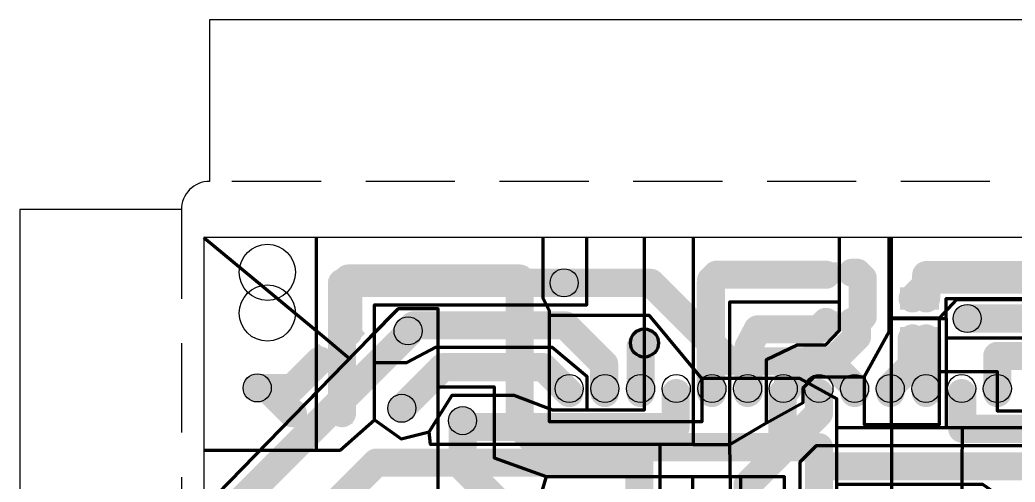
# Model space of a CAD drawing. Header units: millimetres. Extents: x -144 to 627, y 3 to 301.
# Drawn here: x 2.4 to 73.2, y 268.2 to 301.1 of the extents above; entities that cross this region are included whole.
import ezdxf

# ---------------------------------------------------------------- set-up
doc = ezdxf.new("R2010")
doc.units = ezdxf.units.MM
doc.linetypes.add('HIDDEN', pattern=[9.525, 6.35, -3.175])
for name, color, linetype in [('bends', 8, 'HIDDEN'), ('cuts', 31, 'Continuous'), ('pcb-bottom', 151, 'Continuous'), ('pcb-cuts', 211, 'Continuous'), ('pcb-top', 11, 'Continuous')]:
    doc.layers.add(name, color=color, linetype=linetype)
doc.layers.add('toolpath-pcb-bottom', color=155, linetype='Continuous', lineweight=200)
doc.layers.add('toolpath-pcb-top', color=15, linetype='Continuous', lineweight=200)

# ---------------------------------------------------------------- blocks, each defined once
blk = doc.blocks.new('RECT')
blk.add_solid([(-0.5, -0.5), (0.5, -0.5), (-0.5, 0.5), (0.5, 0.5)])

msp = doc.modelspace()

# ---------------------------------------------------------------- linework, layer by layer
at = {"layer": 'bends'}
for p, q in [((157.15, 289.625), (15.85, 289.625)), ((13.85, 287.625), (13.85, 264.425))]:
    msp.add_line(p, q, dxfattribs=at)
at = {"layer": 'cuts'}
msp.add_lwpolyline([(157.15, 289.625), (157.15, 301.125), (15.85, 301.125), (15.85, 289.625, 0.414214), (13.85, 287.625), (2.35, 287.625), (2.35, 264.425), (13.85, 264.425), (13.85, 254.525), (9.85, 254.525), (9.85, 160.725), (13.85, 160.725, 0.414214), (15.85, 158.725), (15.85, 154.725), (157.15, 154.725), (157.15, 158.725, 0.414214), (159.15, 160.725), (163.15, 160.725), (163.15, 254.525), (159.15, 254.525), (159.15, 287.625, 0.414214)], format="xyb", close=True, dxfattribs=at)
msp.add_circle((19.97, 283.155), 2, dxfattribs=at)
at = {"layer": 'pcb-bottom', "const_width": 2}
for points in [[(25.731, 278.88), (25.731, 282.715)], [(37.94, 282.715), (25.731, 282.715)], [(37.94, 272.165), (37.94, 282.715)], [(89.75, 282.957), (66.881, 282.957)], [(66.881, 282.957), (66.881, 281.297)], [(47.27, 282.405), (41.1, 282.405)], [(52.85, 276.825), (47.27, 282.405)], [(85.71, 279.865), (69.8, 279.865)], [(29.99, 278.985), (29.99, 278.785)], [(29.99, 278.785), (17.26, 266.055)], [(66.881, 278.453), (66.95, 278.384)], [(66.95, 274.625), (66.95, 278.384)], [(46.545, 277.85), (46.82, 278.125)], [(46.545, 274.56), (46.545, 277.85)], [(23.65, 276.825), (21.75, 274.925)], [(23.65, 276.825), (23.72, 276.87)], [(59.95, 276.825), (52.85, 276.825)], [(61.75, 275.025), (59.95, 276.825)], [(71.945, 274.56), (71.945, 277.205)], [(71.945, 277.205), (84.19, 277.205)], [(21.75, 274.925), (19.25, 274.925)], [(61.75, 274.625), (61.75, 275.025)], [(56.65, 274.525), (56.705, 274.56)], [(56.65, 270.705), (56.65, 274.525)], [(61.75, 274.625), (61.785, 274.56)], [(66.95, 274.625), (66.865, 274.56)], [(33.87, 272.595), (33.87, 269.315)], [(39.4, 270.705), (37.94, 272.165)], [(56.65, 270.705), (39.4, 270.705)], [(56.65, 270.705), (59.245, 270.705)], [(59.245, 270.705), (59.245, 266.94)], [(37.39, 265.795), (33.87, 269.315)]]:
    msp.add_lwpolyline(points, dxfattribs=at)
at = {"layer": 'pcb-bottom', "const_width": 1}
for points in [[(26.231, 282.715, 1), (25.231, 282.715)], [(25.731, 283.215, 1), (25.731, 282.215)], [(38.44, 282.715, 1), (37.44, 282.715)], [(37.94, 282.215, 1), (37.94, 283.215)], [(66.881, 283.457, 1), (66.881, 282.457)], [(67.381, 282.957, 1), (66.381, 282.957)], [(41.1, 282.905, 1), (41.1, 281.905)], [(47.624, 282.759, 1), (46.916, 282.051)], [(47.27, 281.905, 1), (47.27, 282.905)], [(66.381, 281.297, 1), (67.381, 281.297)], [(69.8, 280.365, 1), (69.8, 279.365)], [(30.49, 278.985, 1), (29.49, 278.985)], [(25.231, 278.88, 1), (26.231, 278.88)], [(29.49, 278.785, 1), (30.49, 278.785)], [(30.344, 278.431, 1), (29.636, 279.139)], [(67.235, 278.807, 1), (66.528, 278.099)], [(67.45, 278.384, 1), (66.45, 278.384)], [(66.596, 278.031, 1), (67.304, 278.738)], [(47.045, 277.85, 1), (46.045, 277.85)], [(46.191, 278.204, 1), (46.899, 277.496)], [(47.174, 277.771, 1), (46.466, 278.479)], [(24.004, 276.471, 1), (23.296, 277.179)], [(23.989, 276.448, 1), (23.45, 277.291)], [(52.85, 277.325, 1), (52.85, 276.325)], [(60.304, 277.179, 1), (59.596, 276.471)], [(59.95, 276.325, 1), (59.95, 277.325)], [(72.445, 277.205, 1), (71.445, 277.205)], [(71.945, 277.705, 1), (71.945, 276.705)], [(23.38, 277.246, 1), (23.92, 276.404)], [(52.496, 276.471, 1), (53.204, 277.179)], [(19.25, 275.425, 1), (19.25, 274.425)], [(21.396, 275.279, 1), (22.104, 274.571)], [(21.75, 274.425, 1), (21.75, 275.425)], [(62.25, 275.025, 1), (61.25, 275.025)], [(61.396, 274.671, 1), (62.104, 275.379)], [(46.045, 274.56, 1), (47.045, 274.56)], [(57.15, 274.525, 1), (56.15, 274.525)], [(56.382, 274.947, 1), (56.918, 274.103)], [(56.973, 274.138, 1), (56.437, 274.982)], [(62.19, 274.862, 1), (61.31, 274.388)], [(61.25, 274.625, 1), (62.25, 274.625)], [(61.345, 274.323, 1), (62.225, 274.797)], [(66.561, 274.957, 1), (67.169, 274.163)], [(66.45, 274.625, 1), (67.45, 274.625)], [(67.254, 274.228, 1), (66.646, 275.022)], [(71.445, 274.56, 1), (72.445, 274.56)], [(34.37, 272.595, 1), (33.37, 272.595)], [(38.294, 272.519, 1), (37.586, 271.811)], [(37.44, 272.165, 1), (38.44, 272.165)], [(39.4, 271.205, 1), (39.4, 270.205)], [(39.046, 270.351, 1), (39.754, 271.059)], [(56.65, 271.205, 1), (56.65, 270.205)], [(56.65, 270.205, 1), (56.65, 271.205)], [(59.745, 270.705, 1), (58.745, 270.705)], [(59.245, 270.205, 1), (59.245, 271.205)], [(56.15, 270.705, 1), (57.15, 270.705)], [(34.224, 269.669, 1), (33.516, 268.961)], [(33.37, 269.315, 1), (34.37, 269.315)]]:
    msp.add_lwpolyline(points, format="xyb", dxfattribs=at)
at = {"layer": 'pcb-cuts'}
msp.add_lwpolyline([(156.75, 259.715), (155.15, 259.715), (155.15, 277.715), (156.75, 277.715), (156.75, 285.625), (15.45, 285.625), (15.45, 160.625), (156.75, 160.625)], close=True, dxfattribs=at)
for centre, radius in [((41.1, 282.405), 1), ((19.97, 280.255), 2), ((69.8, 279.865), 1), ((29.99, 278.985), 1), ((46.82, 278.125), 1), ((19.25, 274.925), 1), ((41.465, 274.88), 1), ((44.005, 274.88), 1), ((46.545, 274.88), 1), ((49.085, 274.88), 1), ((51.625, 274.88), 1), ((54.165, 274.88), 1), ((56.705, 274.88), 1), ((59.245, 274.88), 1), ((61.785, 274.88), 1), ((64.325, 274.88), 1), ((66.865, 274.88), 1), ((69.405, 274.88), 1), ((71.945, 274.88), 1), ((29.54, 273.475), 1), ((33.87, 272.595), 1)]:
    msp.add_circle(centre, radius, dxfattribs=at)
at = {"layer": 'pcb-top', "const_width": 2}
for points in [[(51.55, 282.525), (51.564, 282.594)], [(51.55, 274.625), (51.55, 282.525)], [(51.564, 282.594), (51.954, 282.984)], [(51.954, 282.984), (59.751, 282.984)], [(61.606, 283.125), (61.966, 283.125)], [(62.366, 282.725), (61.966, 283.125)], [(62.366, 282.725), (62.366, 280.015)], [(65.912, 281.297), (67.24, 282.625)], [(77.55, 282.625), (67.24, 282.625)], [(25.287, 273.125), (25.287, 282.405)], [(41.1, 282.405), (25.287, 282.405)], [(59.22, 279.093), (59.751, 279.625)], [(61.976, 279.625), (61.606, 279.625)], [(61.956, 279.605), (61.976, 279.625)], [(62.366, 280.015), (61.976, 279.625)], [(69.8, 279.865), (74.485, 279.865)], [(30.38, 279.375), (29.99, 278.985)], [(41.2, 279.375), (30.38, 279.375)], [(43.95, 276.625), (41.2, 279.375)], [(54.25, 277.885), (54.886, 279.093)], [(54.886, 279.093), (59.22, 279.093)], [(61.956, 278.571), (61.956, 279.605)], [(60.274, 276.888), (61.956, 278.571)], [(65.85, 278.425), (65.912, 278.453)], [(65.85, 276.525), (65.85, 278.425)], [(54.25, 274.625), (54.25, 277.885)], [(57.04, 275.473), (58.455, 276.888)], [(58.455, 276.888), (60.274, 276.888)], [(32.47, 276.405), (29.54, 273.475)], [(39.62, 276.405), (32.47, 276.405)], [(41.465, 274.56), (39.62, 276.405)], [(43.95, 274.625), (43.95, 276.625)], [(64.35, 275.025), (65.85, 276.525)], [(57.04, 274.895), (57.04, 275.473)], [(19.25, 274.925), (19.95, 274.925)], [(19.95, 274.925), (21.75, 273.125)], [(56.705, 274.56), (57.04, 274.895)], [(64.35, 274.625), (64.35, 275.025)], [(43.95, 274.625), (44.005, 274.56)], [(49.05, 274.525), (49.085, 274.56)], [(49.05, 274.525), (49.05, 272.145)], [(51.55, 274.625), (51.625, 274.56)], [(54.25, 274.625), (54.165, 274.56)], [(59.245, 274.56), (59.245, 273.12)], [(64.35, 274.625), (64.325, 274.56)], [(69.45, 274.525), (69.405, 274.56)], [(69.45, 274.525), (69.45, 272.015)], [(21.75, 273.125), (21.787, 273.125)], [(34.32, 272.145), (33.87, 272.595)], [(59.245, 273.12), (54.165, 268.04)], [(49.05, 272.145), (34.32, 272.145)], [(69.45, 272.015), (78.35, 272.015)], [(17.27, 259.145), (27.73, 269.605)], [(27.73, 269.605), (46.45, 269.605)], [(46.45, 269.605), (46.45, 267.025)], [(59.245, 266.94), (59.245, 269.345)], [(59.245, 269.345), (76.35, 269.345)], [(54.165, 268.04), (54.165, 266.94)]]:
    msp.add_lwpolyline(points, dxfattribs=at)
at = {"layer": 'pcb-top', "const_width": 1}
for points in [[(52.05, 282.525, 1), (51.05, 282.525)], [(52.054, 282.495, 1), (51.074, 282.693)], [(51.954, 283.484, 1), (51.954, 282.484)], [(52.307, 282.63, 1), (51.6, 283.338)], [(59.751, 282.484, 1), (59.751, 283.484)], [(61.606, 283.625, 1), (61.606, 282.625)], [(62.32, 283.479, 1), (61.613, 282.771)], [(62.866, 282.725, 1), (61.866, 282.725)], [(61.966, 282.625, 1), (61.966, 283.625)], [(62.013, 282.371, 1), (62.72, 283.079)], [(67.24, 283.125, 1), (67.24, 282.125)], [(67.594, 282.271, 1), (66.887, 282.979)], [(25.787, 282.405, 1), (24.787, 282.405)], [(25.287, 282.905, 1), (25.287, 281.905)], [(41.1, 281.905, 1), (41.1, 282.905)], [(51.06, 282.624, 1), (52.04, 282.426)], [(51.21, 282.948, 1), (51.918, 282.24)], [(65.559, 281.651, 1), (66.266, 280.943)], [(60.105, 279.271, 1), (59.398, 279.979)], [(61.606, 280.125, 1), (61.606, 279.125)], [(62.33, 279.271, 1), (61.623, 279.979)], [(61.976, 279.125, 1), (61.976, 280.125)], [(62.72, 279.661, 1), (62.013, 280.369)], [(69.8, 280.365, 1), (69.8, 279.365)], [(30.38, 279.875, 1), (30.38, 278.875)], [(30.734, 279.021, 1), (30.026, 279.729)], [(41.554, 279.729, 1), (40.846, 279.021)], [(41.2, 278.875, 1), (41.2, 279.875)], [(54.886, 279.593, 1), (54.886, 278.593)], [(55.328, 278.861, 1), (54.443, 279.326)], [(58.866, 279.447, 1), (59.573, 278.74)], [(59.22, 278.593, 1), (59.22, 279.593)], [(62.456, 279.605, 1), (61.456, 279.605)], [(61.603, 279.959, 1), (62.31, 279.251)], [(61.623, 279.979, 1), (62.33, 279.271)], [(61.866, 280.015, 1), (62.866, 280.015)], [(29.636, 279.339, 1), (30.344, 278.631)], [(62.31, 278.217, 1), (61.603, 278.924)], [(66.35, 278.425, 1), (65.35, 278.425)], [(65.646, 278.881, 1), (66.054, 277.969)], [(66.117, 277.997, 1), (65.708, 278.909)], [(54.75, 277.885, 1), (53.75, 277.885)], [(53.807, 278.117, 1), (54.692, 277.652)], [(61.456, 278.571, 1), (62.456, 278.571)], [(58.455, 277.388, 1), (58.455, 276.388)], [(58.809, 276.535, 1), (58.101, 277.242)], [(60.274, 276.388, 1), (60.274, 277.388)], [(32.47, 276.905, 1), (32.47, 275.905)], [(32.824, 276.051, 1), (32.116, 276.759)], [(39.974, 276.759, 1), (39.266, 276.051)], [(39.62, 275.905, 1), (39.62, 276.905)], [(44.45, 276.625, 1), (43.45, 276.625)], [(43.596, 276.271, 1), (44.304, 276.979)], [(59.92, 277.242, 1), (60.627, 276.535)], [(66.204, 276.171, 1), (65.496, 276.879)], [(57.54, 275.473, 1), (56.54, 275.473)], [(65.35, 276.525, 1), (66.35, 276.525)], [(19.25, 275.425, 1), (19.25, 274.425)], [(20.304, 275.279, 1), (19.596, 274.571)], [(19.95, 274.425, 1), (19.95, 275.425)], [(56.686, 275.827, 1), (57.394, 275.12)], [(57.394, 274.541, 1), (56.686, 275.249)], [(64.85, 275.025, 1), (63.85, 275.025)], [(63.996, 275.379, 1), (64.704, 274.671)], [(41.111, 274.206, 1), (41.819, 274.914)], [(44.332, 274.948, 1), (43.568, 274.302)], [(43.45, 274.625, 1), (44.45, 274.625)], [(43.623, 274.237, 1), (44.387, 274.883)], [(49.55, 274.525, 1), (48.55, 274.525)], [(48.696, 274.879, 1), (49.404, 274.171)], [(49.439, 274.206, 1), (48.731, 274.914)], [(51.877, 275.003, 1), (51.222, 274.247)], [(51.05, 274.625, 1), (52.05, 274.625)], [(51.297, 274.182, 1), (51.952, 274.938)], [(53.861, 274.957, 1), (54.469, 274.163)], [(53.75, 274.625, 1), (54.75, 274.625)], [(54.554, 274.228, 1), (53.946, 275.022)], [(56.351, 274.914, 1), (57.059, 274.206)], [(56.54, 274.895, 1), (57.54, 274.895)], [(59.745, 274.56, 1), (58.745, 274.56)], [(63.858, 274.74, 1), (64.792, 274.38)], [(63.85, 274.625, 1), (64.85, 274.625)], [(64.817, 274.445, 1), (63.883, 274.805)], [(69.712, 274.955, 1), (69.098, 274.165)], [(69.95, 274.525, 1), (68.95, 274.525)], [(69.143, 274.13, 1), (69.757, 274.92)], [(29.186, 273.829, 1), (29.894, 273.121)], [(21.75, 273.625, 1), (21.75, 272.625)], [(21.396, 272.771, 1), (22.104, 273.479)], [(21.787, 272.625, 1), (21.787, 273.625)], [(24.787, 273.125, 1), (25.787, 273.125)], [(34.224, 272.949, 1), (33.516, 272.241)], [(58.745, 273.12, 1), (59.745, 273.12)], [(59.599, 272.766, 1), (58.891, 273.474)], [(34.32, 272.645, 1), (34.32, 271.645)], [(33.966, 271.791, 1), (34.674, 272.499)], [(49.05, 271.645, 1), (49.05, 272.645)], [(69.45, 272.515, 1), (69.45, 271.515)], [(48.55, 272.145, 1), (49.55, 272.145)], [(68.95, 272.015, 1), (69.95, 272.015)], [(27.73, 270.105, 1), (27.73, 269.105)], [(28.084, 269.251, 1), (27.376, 269.959)], [(46.95, 269.605, 1), (45.95, 269.605)], [(46.45, 269.105, 1), (46.45, 270.105)], [(59.745, 269.345, 1), (58.745, 269.345)], [(59.245, 269.845, 1), (59.245, 268.845)], [(54.665, 268.04, 1), (53.665, 268.04)], [(53.811, 268.394, 1), (54.519, 267.686)]]:
    msp.add_lwpolyline(points, format="xyb", dxfattribs=at)
at = {"layer": 'toolpath-pcb-bottom'}
for points in [[(15.45, 285.625), (23.982, 278.555), (25.823, 277.029)], [(32.14, 275), (36.127, 275), (36.127, 269.955), (39.815, 268.622), (56.759, 268.622), (56.759, 265.415), (60.517, 265.415), (60.517, 274.145), (57.895, 275.604), (50.912, 275.604), (50.912, 272.513), (40.062, 272.513), (40.062, 280.39), (39.615, 281.284), (39.615, 285.625)], [(60.517, 272.117), (64.404, 272.117), (64.404, 285.625)], [(68.309, 279.87), (68.309, 281.299), (88.283, 281.299), (88.283, 279.558), (89.584, 278.258), (91.795, 278.258), (91.795, 285.625)], [(33.74, 207.446), (39.147, 207.446), (39.147, 218.725), (18.993, 218.725), (18.993, 236.411), (18.2, 238.059), (18.2, 262.005), (31.349, 262.005), (32.14, 263.587), (32.14, 280.55), (29.278, 280.55), (27.295, 278.54), (15.45, 266.388)], [(50.912, 275.604), (47.179, 280.09), (40.062, 280.09)], [(64.404, 279.87), (68.309, 279.87), (68.309, 272.117)], [(68.309, 278.48), (84.974, 278.48), (89.709, 273.957), (121.825, 273.957), (121.825, 277.257), (94.744, 277.257), (91.795, 278.258)], [(69.436, 272.117), (85.611, 272.117), (87.931, 271.4), (137.215, 271.4), (139.876, 274.271), (156.75, 274.271)], [(64.404, 272.117), (64.404, 265.047), (70.604, 258.754), (80.287, 258.754), (80.287, 259.845), (82.55, 260.015), (110.367, 260.015), (116.072, 254.525), (123.578, 254.525), (123.578, 250.721), (115.38, 250.721)], [(64.404, 272.117), (69.436, 272.117), (69.405, 265.94), (71.999, 263.037), (89.087, 263.037), (89.819, 263.367), (111.851, 263.367), (117.466, 257.544), (132.069, 257.544), (133.012, 258.237), (156.75, 258.237)], [(39.815, 268.622), (38.777, 265.049), (38.777, 246.917), (34.064, 246.917), (34.184, 247.728)], [(42.67, 250.736), (41.792, 253.911), (41.568, 255.477), (41.568, 262.8), (48.387, 262.8), (50.275, 264.66), (50.275, 268.622)], [(53.66, 268.622), (53.66, 262.632), (45.922, 256.6), (42.231, 252.323)]]:
    msp.add_lwpolyline(points, dxfattribs=at)
at = {"layer": 'toolpath-pcb-top'}
for points in [[(15.45, 270.495), (23.467, 270.495), (23.467, 285.625)], [(23.467, 270.495), (25.16, 270.495), (27.6, 272.647), (27.6, 280.84), (42.729, 280.84), (42.729, 285.625)], [(27.6, 276.744), (29.906, 276.744), (31.967, 277.821), (40.245, 277.821), (42.723, 275.76), (42.723, 273.369), (46.817, 273.369), (46.817, 285.625)], [(50.278, 285.625), (50.278, 270.895), (31.586, 270.895), (31.489, 271.808)], [(50.278, 270.895), (52.905, 270.895), (52.905, 281.044), (60.719, 281.044), (60.719, 285.625)], [(55.513, 272.439), (58.127, 273.893), (58.127, 274.921), (58.9, 275.722), (62.455, 275.722), (64.253, 278.942), (64.253, 285.625)], [(52.905, 270.895), (55.513, 272.439), (55.513, 276.956), (57.691, 277.994), (59.729, 277.994), (60.719, 279.008), (60.719, 281.044)], [(67.829, 279.883), (69.057, 281.213), (76.625, 281.213), (80.399, 276.001), (86.191, 276.001), (92.425, 273.211), (106.939, 273.211), (108.707, 272.692), (111.389, 273.362), (112.376, 276.132)], [(62.455, 275.722), (62.455, 272.326), (67.829, 272.326), (67.829, 279.883), (64.253, 279.883)], [(67.829, 276.104), (71.942, 276.104), (71.942, 273.294), (79.043, 273.294), (80.399, 276.001)], [(27.6, 272.647), (29.509, 271.297), (31.489, 271.808), (33.127, 274.401), (37.53, 274.401), (40.275, 273.369), (42.723, 273.369)], [(47.917, 270.895), (47.917, 263.364), (49.664, 261.719), (52.985, 261.719), (54.175, 260.396), (54.175, 252.665), (58.482, 249.071), (58.482, 237.342), (76.952, 237.342)], [(91.4, 254.453), (91.4, 257.389), (61.227, 257.389), (54.109, 265.11), (52.999, 265.11), (52.905, 270.895)], [(73.944, 265.929), (70.906, 268.042), (60.502, 268.042), (60.502, 265.112), (58.272, 265.112), (57.904, 267.771), (57.904, 269.673), (59.072, 270.819), (76.819, 270.819)]]:
    msp.add_lwpolyline(points, dxfattribs=at)
msp.add_circle((46.82, 278.125), 1, dxfattribs=at)

# ---------------------------------------------------------------- block references
at = {"layer": 'pcb-bottom', "xscale": 1.6, "yscale": 1.803}
for p, rotation in [((66.881, 281.297), 90), ((25.731, 278.88), 45), ((66.881, 278.453), 90), ((23.72, 276.87), 45)]:
    msp.add_blockref('RECT', p, dxfattribs=dict(at, rotation=rotation))
at = {"layer": 'pcb-top', "xscale": 1.3, "yscale": 1.5}
for p in [(59.906, 283.125), (61.606, 283.125), (59.906, 279.625), (61.606, 279.625)]:
    msp.add_blockref('RECT', p, dxfattribs=at)
at = {"layer": 'pcb-top', "rotation": 90}
for p, xscale, yscale in [((65.912, 281.297), 1.6, 1.803), ((65.912, 278.453), 1.6, 1.803), ((21.787, 273.125), 1.5, 1.5), ((25.287, 273.125), 1.5, 1.5)]:
    msp.add_blockref('RECT', p, dxfattribs=dict(at, xscale=xscale, yscale=yscale))

doc.saveas('drawing.dxf')
